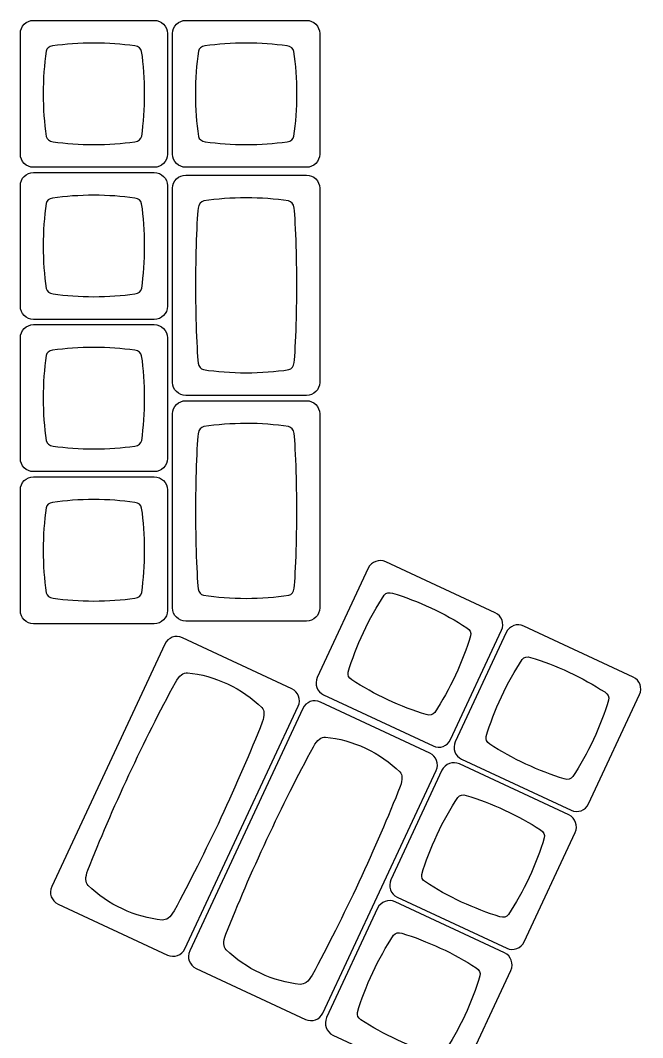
# Model space of a CAD drawing. Header units: millimetres. Extents: x -493 to 473, y -489 to 489.
# Drawn here: x -381.3 to -303.4, y 123.8 to 251.2 of the extents above; entities that cross this region are included whole.
import ezdxf

# ---------------------------------------------------------------- set-up
doc = ezdxf.new("R2010")
doc.units = ezdxf.units.MM
doc.header["$MEASUREMENT"] = 0
doc.layers.add('Layer 1', color=7, linetype='Continuous')

msp = doc.modelspace()

# ---------------------------------------------------------------- linework, layer by layer
at = {"layer": 'Layer 1', "color": 169}
for points in [[(-379.6275, 232.7654), (-379.6275, 232.7654), (-364.5201, 232.7654), (-364.5201, 232.7654), (-364.5201, 232.7654), (-363.6146, 232.7654), (-362.8738, 233.5062), (-362.8738, 234.4117), (-362.8738, 234.4117), (-362.8738, 234.4117), (-362.8738, 249.5191), (-362.8738, 249.5191), (-362.8738, 249.5191), (-362.8738, 250.4246), (-363.6146, 251.1654), (-364.5201, 251.1654), (-364.5201, 251.1654), (-364.5201, 251.1654), (-379.6275, 251.1654), (-379.6275, 251.1654), (-379.6275, 251.1654), (-380.533, 251.1654), (-381.2738, 250.4246), (-381.2738, 249.5191), (-381.2738, 249.5191), (-381.2738, 249.5191), (-381.2738, 234.4117), (-381.2738, 234.4117), (-381.2738, 234.4117), (-381.2738, 233.5062), (-380.533, 232.7654), (-379.6275, 232.7654)], [(-360.5775, 232.7654), (-360.5775, 232.7654), (-345.4701, 232.7654), (-345.4701, 232.7654), (-345.4701, 232.7654), (-344.5646, 232.7654), (-343.8238, 233.5062), (-343.8238, 234.4117), (-343.8238, 234.4117), (-343.8238, 234.4117), (-343.8238, 249.5191), (-343.8238, 249.5191), (-343.8238, 249.5191), (-343.8238, 250.4246), (-344.5646, 251.1654), (-345.4701, 251.1654), (-345.4701, 251.1654), (-345.4701, 251.1654), (-360.5775, 251.1654), (-360.5775, 251.1654), (-360.5775, 251.1654), (-361.483, 251.1654), (-362.2238, 250.4246), (-362.2238, 249.5191), (-362.2238, 249.5191), (-362.2238, 249.5191), (-362.2238, 234.4117), (-362.2238, 234.4117), (-362.2238, 234.4117), (-362.2238, 233.5062), (-361.483, 232.7654), (-360.5775, 232.7654)], [(-379.6275, 213.7154), (-379.6275, 213.7154), (-364.5201, 213.7154), (-364.5201, 213.7154), (-364.5201, 213.7154), (-363.6146, 213.7154), (-362.8738, 214.4562), (-362.8738, 215.3617), (-362.8738, 215.3617), (-362.8738, 215.3617), (-362.8738, 230.4691), (-362.8738, 230.4691), (-362.8738, 230.4691), (-362.8738, 231.3746), (-363.6146, 232.1154), (-364.5201, 232.1154), (-364.5201, 232.1154), (-364.5201, 232.1154), (-379.6275, 232.1154), (-379.6275, 232.1154), (-379.6275, 232.1154), (-380.533, 232.1154), (-381.2738, 231.3746), (-381.2738, 230.4691), (-381.2738, 230.4691), (-381.2738, 230.4691), (-381.2738, 215.3617), (-381.2738, 215.3617), (-381.2738, 215.3617), (-381.2738, 214.4562), (-380.533, 213.7154), (-379.6275, 213.7154)], [(-379.6275, 194.6654), (-379.6275, 194.6654), (-364.5201, 194.6654), (-364.5201, 194.6654), (-364.5201, 194.6654), (-363.6146, 194.6654), (-362.8738, 195.4062), (-362.8738, 196.3117), (-362.8738, 196.3117), (-362.8738, 196.3117), (-362.8738, 211.4191), (-362.8738, 211.4191), (-362.8738, 211.4191), (-362.8738, 212.3246), (-363.6146, 213.0654), (-364.5201, 213.0654), (-364.5201, 213.0654), (-364.5201, 213.0654), (-379.6275, 213.0654), (-379.6275, 213.0654), (-379.6275, 213.0654), (-380.533, 213.0654), (-381.2738, 212.3246), (-381.2738, 211.4191), (-381.2738, 211.4191), (-381.2738, 211.4191), (-381.2738, 196.3117), (-381.2738, 196.3117), (-381.2738, 196.3117), (-381.2738, 195.4062), (-380.533, 194.6654), (-379.6275, 194.6654)], [(-379.6275, 175.6154), (-379.6275, 175.6154), (-364.5201, 175.6154), (-364.5201, 175.6154), (-364.5201, 175.6154), (-363.6146, 175.6154), (-362.8738, 176.3562), (-362.8738, 177.2617), (-362.8738, 177.2617), (-362.8738, 177.2617), (-362.8738, 192.3691), (-362.8738, 192.3691), (-362.8738, 192.3691), (-362.8738, 193.2746), (-363.6146, 194.0154), (-364.5201, 194.0154), (-364.5201, 194.0154), (-364.5201, 194.0154), (-379.6275, 194.0154), (-379.6275, 194.0154), (-379.6275, 194.0154), (-380.533, 194.0154), (-381.2738, 193.2746), (-381.2738, 192.3691), (-381.2738, 192.3691), (-381.2738, 192.3691), (-381.2738, 177.2617), (-381.2738, 177.2617), (-381.2738, 177.2617), (-381.2738, 176.3562), (-380.533, 175.6154), (-379.6275, 175.6154)], [(-335.555, 183.3772), (-335.555, 183.3772), (-321.863, 176.9925), (-321.863, 176.9925), (-321.863, 176.9925), (-321.0423, 176.6098), (-320.684, 175.6254), (-321.0667, 174.8047), (-321.0667, 174.8047), (-321.0667, 174.8047), (-327.4513, 161.1128), (-327.4513, 161.1128), (-327.4513, 161.1128), (-327.834, 160.2921), (-328.8185, 159.9338), (-329.6391, 160.3164), (-329.6391, 160.3164), (-329.6391, 160.3164), (-343.3311, 166.7011), (-343.3311, 166.7011), (-343.3311, 166.7011), (-344.1518, 167.0838), (-344.5101, 168.0682), (-344.1274, 168.8889), (-344.1274, 168.8889), (-344.1274, 168.8889), (-337.7428, 182.5809), (-337.7428, 182.5809), (-337.7428, 182.5809), (-337.3601, 183.4016), (-336.3756, 183.7599), (-335.555, 183.3772)], [(-377.3545, 142.7051), (-377.3545, 142.7051), (-363.1937, 173.0732), (-363.1937, 173.0732), (-363.1937, 173.0732), (-362.811, 173.8939), (-361.8266, 174.2522), (-361.0059, 173.8695), (-361.0059, 173.8695), (-361.0059, 173.8695), (-347.3139, 167.4848), (-347.3139, 167.4848), (-347.3139, 167.4848), (-346.4932, 167.1021), (-346.1349, 166.1177), (-346.5176, 165.297), (-346.5176, 165.297), (-346.5176, 165.297), (-360.6785, 134.929), (-360.6785, 134.929), (-360.6785, 134.929), (-361.0612, 134.1083), (-362.0456, 133.75), (-362.8663, 134.1327), (-362.8663, 134.1327), (-362.8663, 134.1327), (-376.5582, 140.5173), (-376.5582, 140.5173), (-376.5582, 140.5173), (-377.3789, 140.9), (-377.7372, 141.8845), (-377.3545, 142.7051)], [(-360.0903, 134.6524), (-360.0903, 134.6524), (-345.9295, 165.0205), (-345.9295, 165.0205), (-345.9295, 165.0205), (-345.5468, 165.8412), (-344.5624, 166.1995), (-343.7417, 165.8168), (-343.7417, 165.8168), (-343.7417, 165.8168), (-330.0497, 159.4321), (-330.0497, 159.4321), (-330.0497, 159.4321), (-329.229, 159.0494), (-328.8707, 158.065), (-329.2534, 157.2443), (-329.2534, 157.2443), (-329.2534, 157.2443), (-343.4143, 126.8763), (-343.4143, 126.8763), (-343.4143, 126.8763), (-343.797, 126.0556), (-344.7814, 125.6973), (-345.6021, 126.08), (-345.6021, 126.08), (-345.6021, 126.08), (-359.294, 132.4646), (-359.294, 132.4646), (-359.294, 132.4646), (-360.1147, 132.8473), (-360.473, 133.8318), (-360.0903, 134.6524)]]:
    msp.add_open_spline(points, degree=3, knots=[0, 0, 0, 0, 0.11111111, 0.11111111, 0.11111111, 0.11111111, 0.22222222, 0.22222222, 0.22222222, 0.22222222, 0.33333333, 0.33333333, 0.33333333, 0.33333333, 0.44444444, 0.44444444, 0.44444444, 0.44444444, 0.55555556, 0.55555556, 0.55555556, 0.55555556, 0.66666667, 0.66666667, 0.66666667, 0.66666667, 0.77777778, 0.77777778, 0.77777778, 0.77777778, 1, 1, 1, 1], dxfattribs=at)
at = {"layer": 'Layer 1', "color": 159}
for points in [[(-372.0736, 248.3149), (-370.283, 248.3144), (-368.5631, 248.1915), (-366.9609, 247.966), (-366.9609, 247.966), (-366.9609, 247.966), (-366.9609, 247.9659), (-366.9609, 247.9659), (-366.9609, 247.9659), (-366.4741, 247.893), (-366.1842, 247.6604), (-366.097, 247.2557), (-366.097, 247.2557), (-365.855, 245.6028), (-365.7227, 243.8212), (-365.7223, 241.9634), (-365.7223, 241.9634), (-365.7218, 240.1057), (-365.8533, 238.3241), (-366.0945, 236.6712), (-366.0945, 236.6712), (-366.1815, 236.267), (-366.4708, 236.0346), (-366.9565, 235.9617), (-366.9565, 235.9617), (-368.559, 235.7368), (-370.2794, 235.6146), (-372.0707, 235.615), (-372.0707, 235.615), (-373.8625, 235.6154), (-375.5835, 235.7386), (-377.1865, 235.9644), (-377.1865, 235.9644), (-377.1865, 235.9644), (-377.1864, 235.9648), (-377.1864, 235.9648), (-377.1864, 235.9648), (-377.6594, 236.0356), (-377.9466, 236.2573), (-378.0425, 236.6413), (-378.0425, 236.6413), (-378.2875, 238.3034), (-378.4216, 240.0963), (-378.422, 241.9664), (-378.422, 241.9664), (-378.4225, 243.8382), (-378.289, 245.6326), (-378.0444, 247.2959), (-378.0444, 247.2959), (-377.9518, 247.6628), (-377.6838, 247.8808), (-377.245, 247.96), (-377.245, 247.96), (-375.6263, 248.1901), (-373.8862, 248.3153), (-372.0736, 248.3149)], [(-353.0236, 248.3149), (-351.233, 248.3144), (-349.5131, 248.1915), (-347.9109, 247.966), (-347.9109, 247.966), (-347.9109, 247.966), (-347.9109, 247.9659), (-347.9109, 247.9659), (-347.9109, 247.9659), (-347.4241, 247.893), (-347.1342, 247.6604), (-347.047, 247.2557), (-347.047, 247.2557), (-346.805, 245.6028), (-346.6727, 243.8212), (-346.6723, 241.9634), (-346.6723, 241.9634), (-346.6718, 240.1057), (-346.8033, 238.3241), (-347.0445, 236.6712), (-347.0445, 236.6712), (-347.1315, 236.267), (-347.4208, 236.0346), (-347.9065, 235.9617), (-347.9065, 235.9617), (-349.509, 235.7368), (-351.2294, 235.6146), (-353.0207, 235.615), (-353.0207, 235.615), (-354.8125, 235.6154), (-356.5335, 235.7386), (-358.1365, 235.9644), (-358.1365, 235.9644), (-358.1365, 235.9644), (-358.1364, 235.9648), (-358.1364, 235.9648), (-358.1364, 235.9648), (-358.6094, 236.0356), (-358.8966, 236.2573), (-358.9925, 236.6413), (-358.9925, 236.6413), (-359.2375, 238.3034), (-359.3716, 240.0963), (-359.372, 241.9664), (-359.372, 241.9664), (-359.3725, 243.8382), (-359.239, 245.6326), (-358.9944, 247.2959), (-358.9944, 247.2959), (-358.9018, 247.6628), (-358.6338, 247.8808), (-358.195, 247.96), (-358.195, 247.96), (-356.5763, 248.1901), (-354.8362, 248.3153), (-353.0236, 248.3149)], [(-372.0736, 229.2649), (-370.283, 229.2644), (-368.5631, 229.1415), (-366.9609, 228.916), (-366.9609, 228.916), (-366.9609, 228.916), (-366.9609, 228.9159), (-366.9609, 228.9159), (-366.9609, 228.9159), (-366.4741, 228.843), (-366.1842, 228.6104), (-366.097, 228.2057), (-366.097, 228.2057), (-365.855, 226.5528), (-365.7227, 224.7712), (-365.7223, 222.9134), (-365.7223, 222.9134), (-365.7218, 221.0557), (-365.8533, 219.2741), (-366.0945, 217.6212), (-366.0945, 217.6212), (-366.1815, 217.217), (-366.4708, 216.9846), (-366.9565, 216.9117), (-366.9565, 216.9117), (-368.559, 216.6868), (-370.2794, 216.5646), (-372.0707, 216.565), (-372.0707, 216.565), (-373.8625, 216.5654), (-375.5835, 216.6886), (-377.1865, 216.9144), (-377.1865, 216.9144), (-377.1865, 216.9144), (-377.1864, 216.9148), (-377.1864, 216.9148), (-377.1864, 216.9148), (-377.6594, 216.9856), (-377.9466, 217.2073), (-378.0425, 217.5913), (-378.0425, 217.5913), (-378.2875, 219.2534), (-378.4216, 221.0463), (-378.422, 222.9164), (-378.422, 222.9164), (-378.4225, 224.7882), (-378.289, 226.5826), (-378.0444, 228.2459), (-378.0444, 228.2459), (-377.9518, 228.6128), (-377.6838, 228.8308), (-377.245, 228.91), (-377.245, 228.91), (-375.6263, 229.1401), (-373.8862, 229.2653), (-372.0736, 229.2649)], [(-372.0736, 210.2149), (-370.283, 210.2144), (-368.5631, 210.0915), (-366.9609, 209.866), (-366.9609, 209.866), (-366.9609, 209.866), (-366.9609, 209.8659), (-366.9609, 209.8659), (-366.9609, 209.8659), (-366.4741, 209.793), (-366.1842, 209.5604), (-366.097, 209.1557), (-366.097, 209.1557), (-365.855, 207.5028), (-365.7227, 205.7212), (-365.7223, 203.8634), (-365.7223, 203.8634), (-365.7218, 202.0057), (-365.8533, 200.2241), (-366.0945, 198.5712), (-366.0945, 198.5712), (-366.1815, 198.167), (-366.4708, 197.9346), (-366.9565, 197.8617), (-366.9565, 197.8617), (-368.559, 197.6368), (-370.2794, 197.5146), (-372.0707, 197.515), (-372.0707, 197.515), (-373.8625, 197.5154), (-375.5835, 197.6386), (-377.1865, 197.8644), (-377.1865, 197.8644), (-377.1865, 197.8644), (-377.1864, 197.8648), (-377.1864, 197.8648), (-377.1864, 197.8648), (-377.6594, 197.9356), (-377.9466, 198.1573), (-378.0425, 198.5413), (-378.0425, 198.5413), (-378.2875, 200.2034), (-378.4216, 201.9963), (-378.422, 203.8664), (-378.422, 203.8664), (-378.4225, 205.7382), (-378.289, 207.5326), (-378.0444, 209.1959), (-378.0444, 209.1959), (-377.9518, 209.5628), (-377.6838, 209.7808), (-377.245, 209.86), (-377.245, 209.86), (-375.6263, 210.0901), (-373.8862, 210.2153), (-372.0736, 210.2149)], [(-372.0736, 191.1649), (-370.283, 191.1644), (-368.5631, 191.0415), (-366.9609, 190.816), (-366.9609, 190.816), (-366.9609, 190.816), (-366.9609, 190.8159), (-366.9609, 190.8159), (-366.9609, 190.8159), (-366.4741, 190.743), (-366.1842, 190.5104), (-366.097, 190.1057), (-366.097, 190.1057), (-365.855, 188.4528), (-365.7227, 186.6712), (-365.7223, 184.8134), (-365.7223, 184.8134), (-365.7218, 182.9557), (-365.8533, 181.1741), (-366.0945, 179.5212), (-366.0945, 179.5212), (-366.1815, 179.117), (-366.4708, 178.8846), (-366.9565, 178.8117), (-366.9565, 178.8117), (-368.559, 178.5868), (-370.2794, 178.4646), (-372.0707, 178.465), (-372.0707, 178.465), (-373.8625, 178.4654), (-375.5835, 178.5886), (-377.1865, 178.8144), (-377.1865, 178.8144), (-377.1865, 178.8144), (-377.1864, 178.8148), (-377.1864, 178.8148), (-377.1864, 178.8148), (-377.6594, 178.8856), (-377.9466, 179.1073), (-378.0425, 179.4913), (-378.0425, 179.4913), (-378.2875, 181.1534), (-378.4216, 182.9463), (-378.422, 184.8164), (-378.422, 184.8164), (-378.4225, 186.6882), (-378.289, 188.4826), (-378.0444, 190.1459), (-378.0444, 190.1459), (-377.9518, 190.5128), (-377.6838, 190.7308), (-377.245, 190.81), (-377.245, 190.81), (-375.6263, 191.0401), (-373.8862, 191.1653), (-372.0736, 191.1649)], [(-335.2834, 166.0935), (-333.6606, 165.3367), (-332.0501, 164.721), (-330.503, 164.248), (-330.503, 164.248), (-330.503, 164.248), (-330.5029, 164.248), (-330.5029, 164.248), (-330.5029, 164.248), (-330.0311, 164.1083), (-329.67, 164.1965), (-329.4198, 164.5264), (-329.4198, 164.5264), (-328.5017, 165.922), (-327.6285, 167.4805), (-326.8426, 169.1639), (-326.8426, 169.1639), (-326.0566, 170.8472), (-325.4225, 172.5173), (-324.9421, 174.1171), (-324.9421, 174.1171), (-324.85, 174.5202), (-325.0139, 174.8531), (-325.4232, 175.1245), (-325.4232, 175.1245), (-326.7802, 176.0059), (-328.2875, 176.8441), (-329.9108, 177.601), (-329.9108, 177.601), (-331.5347, 178.3583), (-333.1462, 178.9743), (-334.6943, 179.4474), (-334.6943, 179.4474), (-334.6943, 179.4474), (-334.6944, 179.447), (-334.6944, 179.447), (-334.6944, 179.447), (-335.1529, 179.5828), (-335.5069, 179.5033), (-335.7561, 179.1959), (-335.7561, 179.1959), (-336.6809, 177.7932), (-337.5605, 176.2252), (-338.3517, 174.5307), (-338.3517, 174.5307), (-339.1435, 172.8346), (-339.7813, 171.1521), (-340.2629, 169.5413), (-340.2629, 169.5413), (-340.3342, 169.1697), (-340.1835, 168.8588), (-339.8194, 168.6015), (-339.8194, 168.6015), (-338.4499, 167.7086), (-336.9261, 166.8595), (-335.2834, 166.0935)], [(-355.3621, 168.0949), (-356.9851, 168.8517), (-358.6707, 169.3065), (-360.3558, 169.484), (-360.3558, 169.484), (-360.3558, 169.484), (-360.3559, 169.4839), (-360.3559, 169.4839), (-360.3559, 169.4839), (-360.8723, 169.5281), (-361.3758, 169.1346), (-361.8738, 168.2732), (-361.8738, 168.2732), (-363.804, 164.7073), (-365.7681, 160.8093), (-367.6915, 156.6867), (-367.6915, 156.6867), (-369.615, 152.5639), (-371.34, 148.5543), (-372.8325, 144.7841), (-372.8325, 144.7841), (-373.1721, 143.8502), (-373.1505, 143.212), (-372.7858, 142.8447), (-372.7858, 142.8447), (-371.5667, 141.6675), (-370.1344, 140.6682), (-368.511, 139.9112), (-368.511, 139.9112), (-366.887, 139.1539), (-365.2002, 138.6991), (-363.514, 138.5219), (-363.514, 138.5219), (-363.514, 138.5219), (-363.5136, 138.5229), (-363.5136, 138.5229), (-363.5136, 138.5229), (-363.0117, 138.4799), (-362.5221, 138.8504), (-362.0378, 139.6619), (-362.0378, 139.6619), (-360.0952, 143.2471), (-358.1178, 147.1693), (-356.1816, 151.3195), (-356.1816, 151.3195), (-354.2436, 155.4733), (-352.5071, 159.5121), (-351.007, 163.3071), (-351.007, 163.3071), (-350.711, 164.1606), (-350.7283, 164.7577), (-351.0439, 165.1192), (-351.0439, 165.1192), (-352.2724, 166.3147), (-353.7194, 167.3289), (-355.3621, 168.0949)], [(-338.0979, 160.0422), (-339.7209, 160.799), (-341.4065, 161.2538), (-343.0916, 161.4313), (-343.0916, 161.4313), (-343.0916, 161.4313), (-343.0917, 161.4312), (-343.0917, 161.4312), (-343.0917, 161.4312), (-343.6081, 161.4754), (-344.1116, 161.0819), (-344.6096, 160.2205), (-344.6096, 160.2205), (-346.5398, 156.6546), (-348.5039, 152.7566), (-350.4273, 148.634), (-350.4273, 148.634), (-352.3508, 144.5112), (-354.0758, 140.5016), (-355.5683, 136.7314), (-355.5683, 136.7314), (-355.9079, 135.7975), (-355.8863, 135.1593), (-355.5216, 134.792), (-355.5216, 134.792), (-354.3025, 133.6148), (-352.8702, 132.6155), (-351.2468, 131.8585), (-351.2468, 131.8585), (-349.6228, 131.1012), (-347.936, 130.6464), (-346.2498, 130.4692), (-346.2498, 130.4692), (-346.2498, 130.4692), (-346.2494, 130.4702), (-346.2494, 130.4702), (-346.2494, 130.4702), (-345.7475, 130.4272), (-345.2579, 130.7977), (-344.7736, 131.6092), (-344.7736, 131.6092), (-342.831, 135.1944), (-340.8536, 139.1166), (-338.9174, 143.2668), (-338.9174, 143.2668), (-336.9794, 147.4206), (-335.2429, 151.4594), (-333.7428, 155.2544), (-333.7428, 155.2544), (-333.4468, 156.1079), (-333.4641, 156.705), (-333.7797, 157.0665), (-333.7797, 157.0665), (-335.0082, 158.262), (-336.4552, 159.2762), (-338.0979, 160.0422)]]:
    msp.add_open_spline(points, degree=3, knots=[0, 0, 0, 0, 0.06666667, 0.06666667, 0.06666667, 0.06666667, 0.13333333, 0.13333333, 0.13333333, 0.13333333, 0.2, 0.2, 0.2, 0.2, 0.26666667, 0.26666667, 0.26666667, 0.26666667, 0.33333333, 0.33333333, 0.33333333, 0.33333333, 0.4, 0.4, 0.4, 0.4, 0.46666667, 0.46666667, 0.46666667, 0.46666667, 0.53333333, 0.53333333, 0.53333333, 0.53333333, 0.6, 0.6, 0.6, 0.6, 0.66666667, 0.66666667, 0.66666667, 0.66666667, 0.73333333, 0.73333333, 0.73333333, 0.73333333, 0.8, 0.8, 0.8, 0.8, 0.86666667, 0.86666667, 0.86666667, 0.86666667, 1, 1, 1, 1], dxfattribs=at)
at = {"layer": 'Layer 1', "color": 251}
for points, knots in [([(-343.8238, 205.8397), (-343.8238, 205.8397), (-343.8238, 230.1471), (-343.8238, 230.1471), (-343.8238, 230.1471), (-343.8238, 231.0525), (-344.5646, 231.7934), (-345.4701, 231.7934), (-345.4701, 231.7934), (-345.4701, 231.7934), (-360.5775, 231.7934), (-360.5775, 231.7934), (-360.5775, 231.7934), (-361.483, 231.7934), (-362.2238, 231.0525), (-362.2238, 230.1471), (-362.2238, 230.1471), (-362.2238, 230.1471), (-362.2238, 205.8397), (-362.2238, 205.8397), (-362.2238, 205.8397), (-362.2238, 204.9343), (-361.483, 204.1934), (-360.5775, 204.1934), (-360.5775, 204.1934), (-360.5775, 204.1934), (-345.4701, 204.1934), (-345.4701, 204.1934), (-345.4701, 204.1934), (-344.5646, 204.1934), (-343.8238, 204.9343), (-343.8238, 205.8397)], [0, 0, 0, 0, 0.11111111, 0.11111111, 0.11111111, 0.11111111, 0.22222222, 0.22222222, 0.22222222, 0.22222222, 0.33333333, 0.33333333, 0.33333333, 0.33333333, 0.44444444, 0.44444444, 0.44444444, 0.44444444, 0.55555556, 0.55555556, 0.55555556, 0.55555556, 0.66666667, 0.66666667, 0.66666667, 0.66666667, 0.77777778, 0.77777778, 0.77777778, 0.77777778, 1, 1, 1, 1]), ([(-359.3732, 217.9934), (-359.3728, 219.8517), (-359.2507, 226.0132), (-359.0251, 227.6657), (-359.0251, 227.6657), (-359.0251, 227.6657), (-359.0251, 227.6657), (-359.0251, 227.6657), (-359.0251, 227.6657), (-358.9522, 228.1678), (-358.7196, 228.4669), (-358.3149, 228.557), (-358.3149, 228.557), (-356.662, 228.8064), (-354.8804, 228.943), (-353.0227, 228.9433), (-353.0227, 228.9433), (-351.165, 228.9437), (-349.3833, 228.8081), (-347.7304, 228.5595), (-347.7304, 228.5595), (-347.3262, 228.4697), (-347.0938, 228.1712), (-347.0209, 227.6703), (-347.0209, 227.6703), (-346.796, 226.0173), (-346.673, 219.8444), (-346.6734, 217.9964), (-346.6734, 217.9964), (-346.6737, 216.1485), (-346.797, 209.9714), (-347.0227, 208.3179), (-347.0227, 208.3179), (-347.0227, 208.3179), (-347.0232, 208.318), (-347.0232, 208.318), (-347.0232, 208.318), (-347.094, 207.8301), (-347.3157, 207.5338), (-347.6996, 207.435), (-347.6996, 207.435), (-349.3618, 207.1823), (-351.1539, 207.0438), (-353.0248, 207.0434), (-353.0248, 207.0434), (-354.8957, 207.0431), (-356.691, 207.1807), (-358.3543, 207.433), (-358.3543, 207.433), (-358.7212, 207.5285), (-358.9391, 207.805), (-359.0184, 208.2576), (-359.0184, 208.2576), (-359.2485, 209.9273), (-359.3736, 216.1351), (-359.3732, 217.9934)], [0, 0, 0, 0, 0.06666667, 0.06666667, 0.06666667, 0.06666667, 0.13333333, 0.13333333, 0.13333333, 0.13333333, 0.2, 0.2, 0.2, 0.2, 0.26666667, 0.26666667, 0.26666667, 0.26666667, 0.33333333, 0.33333333, 0.33333333, 0.33333333, 0.4, 0.4, 0.4, 0.4, 0.46666667, 0.46666667, 0.46666667, 0.46666667, 0.53333333, 0.53333333, 0.53333333, 0.53333333, 0.6, 0.6, 0.6, 0.6, 0.66666667, 0.66666667, 0.66666667, 0.66666667, 0.73333333, 0.73333333, 0.73333333, 0.73333333, 0.8, 0.8, 0.8, 0.8, 0.86666667, 0.86666667, 0.86666667, 0.86666667, 1, 1, 1, 1]), ([(-343.8238, 177.5897), (-343.8238, 177.5897), (-343.8238, 201.8971), (-343.8238, 201.8971), (-343.8238, 201.8971), (-343.8238, 202.8025), (-344.5646, 203.5434), (-345.4701, 203.5434), (-345.4701, 203.5434), (-345.4701, 203.5434), (-360.5775, 203.5434), (-360.5775, 203.5434), (-360.5775, 203.5434), (-361.483, 203.5434), (-362.2238, 202.8025), (-362.2238, 201.8971), (-362.2238, 201.8971), (-362.2238, 201.8971), (-362.2238, 177.5897), (-362.2238, 177.5897), (-362.2238, 177.5897), (-362.2238, 176.6843), (-361.483, 175.9434), (-360.5775, 175.9434), (-360.5775, 175.9434), (-360.5775, 175.9434), (-345.4701, 175.9434), (-345.4701, 175.9434), (-345.4701, 175.9434), (-344.5646, 175.9434), (-343.8238, 176.6843), (-343.8238, 177.5897)], [0, 0, 0, 0, 0.11111111, 0.11111111, 0.11111111, 0.11111111, 0.22222222, 0.22222222, 0.22222222, 0.22222222, 0.33333333, 0.33333333, 0.33333333, 0.33333333, 0.44444444, 0.44444444, 0.44444444, 0.44444444, 0.55555556, 0.55555556, 0.55555556, 0.55555556, 0.66666667, 0.66666667, 0.66666667, 0.66666667, 0.77777778, 0.77777778, 0.77777778, 0.77777778, 1, 1, 1, 1]), ([(-359.3732, 189.7434), (-359.3728, 191.6017), (-359.2507, 197.7632), (-359.0251, 199.4157), (-359.0251, 199.4157), (-359.0251, 199.4157), (-359.0251, 199.4157), (-359.0251, 199.4157), (-359.0251, 199.4157), (-358.9522, 199.9178), (-358.7196, 200.2169), (-358.3149, 200.307), (-358.3149, 200.307), (-356.662, 200.5564), (-354.8804, 200.693), (-353.0227, 200.6933), (-353.0227, 200.6933), (-351.165, 200.6937), (-349.3833, 200.5581), (-347.7304, 200.3095), (-347.7304, 200.3095), (-347.3262, 200.2197), (-347.0938, 199.9212), (-347.0209, 199.4203), (-347.0209, 199.4203), (-346.796, 197.7673), (-346.673, 191.5944), (-346.6734, 189.7464), (-346.6734, 189.7464), (-346.6737, 187.8985), (-346.797, 181.7214), (-347.0227, 180.0679), (-347.0227, 180.0679), (-347.0227, 180.0679), (-347.0232, 180.068), (-347.0232, 180.068), (-347.0232, 180.068), (-347.094, 179.5801), (-347.3157, 179.2838), (-347.6996, 179.185), (-347.6996, 179.185), (-349.3618, 178.9323), (-351.1539, 178.7938), (-353.0248, 178.7934), (-353.0248, 178.7934), (-354.8957, 178.7931), (-356.691, 178.9307), (-358.3543, 179.183), (-358.3543, 179.183), (-358.7212, 179.2785), (-358.9391, 179.555), (-359.0184, 180.0076), (-359.0184, 180.0076), (-359.2485, 181.6773), (-359.3736, 187.8851), (-359.3732, 189.7434)], [0, 0, 0, 0, 0.06666667, 0.06666667, 0.06666667, 0.06666667, 0.13333333, 0.13333333, 0.13333333, 0.13333333, 0.2, 0.2, 0.2, 0.2, 0.26666667, 0.26666667, 0.26666667, 0.26666667, 0.33333333, 0.33333333, 0.33333333, 0.33333333, 0.4, 0.4, 0.4, 0.4, 0.46666667, 0.46666667, 0.46666667, 0.46666667, 0.53333333, 0.53333333, 0.53333333, 0.53333333, 0.6, 0.6, 0.6, 0.6, 0.66666667, 0.66666667, 0.66666667, 0.66666667, 0.73333333, 0.73333333, 0.73333333, 0.73333333, 0.8, 0.8, 0.8, 0.8, 0.86666667, 0.86666667, 0.86666667, 0.86666667, 1, 1, 1, 1]), ([(-318.29, 175.3283), (-318.29, 175.3283), (-304.5979, 168.9436), (-304.5979, 168.9436), (-304.5979, 168.9436), (-303.7773, 168.5609), (-303.4189, 167.5764), (-303.8016, 166.7557), (-303.8016, 166.7557), (-303.8016, 166.7557), (-310.1863, 153.0636), (-310.1863, 153.0636), (-310.1863, 153.0636), (-310.569, 152.2429), (-311.5535, 151.8847), (-312.3741, 152.2673), (-312.3741, 152.2673), (-312.3741, 152.2673), (-326.0663, 158.6521), (-326.0663, 158.6521), (-326.0663, 158.6521), (-326.887, 159.0348), (-327.2453, 160.0192), (-326.8626, 160.8399), (-326.8626, 160.8399), (-326.8626, 160.8399), (-320.4779, 174.532), (-320.4779, 174.532), (-320.4779, 174.532), (-320.0952, 175.3527), (-319.1107, 175.711), (-318.29, 175.3283)], [0, 0, 0, 0, 0.11111111, 0.11111111, 0.11111111, 0.11111111, 0.22222222, 0.22222222, 0.22222222, 0.22222222, 0.33333333, 0.33333333, 0.33333333, 0.33333333, 0.44444444, 0.44444444, 0.44444444, 0.44444444, 0.55555556, 0.55555556, 0.55555556, 0.55555556, 0.66666667, 0.66666667, 0.66666667, 0.66666667, 0.77777778, 0.77777778, 0.77777778, 0.77777778, 1, 1, 1, 1]), ([(-318.0186, 158.0439), (-316.3957, 157.2872), (-314.7852, 156.6714), (-313.238, 156.1983), (-313.238, 156.1983), (-313.238, 156.1983), (-313.238, 156.1984), (-313.238, 156.1984), (-313.238, 156.1984), (-312.7661, 156.0587), (-312.405, 156.1469), (-312.1548, 156.4768), (-312.1548, 156.4768), (-311.2367, 157.8724), (-310.3634, 159.431), (-309.5775, 161.1143), (-309.5775, 161.1143), (-308.7916, 162.7977), (-308.1574, 164.4678), (-307.677, 166.0677), (-307.677, 166.0677), (-307.5849, 166.4708), (-307.7488, 166.8037), (-308.1582, 167.0751), (-308.1582, 167.0751), (-309.5152, 167.9565), (-311.0225, 168.7947), (-312.6458, 169.5517), (-312.6458, 169.5517), (-314.2697, 170.3089), (-315.8813, 170.9249), (-317.4294, 171.3981), (-317.4294, 171.3981), (-317.4294, 171.3981), (-317.4295, 171.3976), (-317.4295, 171.3976), (-317.4295, 171.3976), (-317.888, 171.5334), (-318.242, 171.454), (-318.4912, 171.1466), (-318.4912, 171.1466), (-319.4161, 169.7438), (-320.2957, 168.1758), (-321.0869, 166.4812), (-321.0869, 166.4812), (-321.8787, 164.7851), (-322.5165, 163.1026), (-322.9982, 161.4918), (-322.9982, 161.4918), (-323.0695, 161.1201), (-322.9187, 160.8093), (-322.5546, 160.552), (-322.5546, 160.552), (-321.1851, 159.6591), (-319.6612, 158.8099), (-318.0186, 158.0439)], [0, 0, 0, 0, 0.06666667, 0.06666667, 0.06666667, 0.06666667, 0.13333333, 0.13333333, 0.13333333, 0.13333333, 0.2, 0.2, 0.2, 0.2, 0.26666667, 0.26666667, 0.26666667, 0.26666667, 0.33333333, 0.33333333, 0.33333333, 0.33333333, 0.4, 0.4, 0.4, 0.4, 0.46666667, 0.46666667, 0.46666667, 0.46666667, 0.53333333, 0.53333333, 0.53333333, 0.53333333, 0.6, 0.6, 0.6, 0.6, 0.66666667, 0.66666667, 0.66666667, 0.66666667, 0.73333333, 0.73333333, 0.73333333, 0.73333333, 0.8, 0.8, 0.8, 0.8, 0.86666667, 0.86666667, 0.86666667, 0.86666667, 1, 1, 1, 1]), ([(-326.34, 158.0633), (-326.34, 158.0633), (-312.6479, 151.6786), (-312.6479, 151.6786), (-312.6479, 151.6786), (-311.8273, 151.2959), (-311.4689, 150.3114), (-311.8516, 149.4907), (-311.8516, 149.4907), (-311.8516, 149.4907), (-318.2363, 135.7986), (-318.2363, 135.7986), (-318.2363, 135.7986), (-318.619, 134.9779), (-319.6035, 134.6197), (-320.4241, 135.0023), (-320.4241, 135.0023), (-320.4241, 135.0023), (-334.1163, 141.3871), (-334.1163, 141.3871), (-334.1163, 141.3871), (-334.937, 141.7698), (-335.2953, 142.7542), (-334.9126, 143.5749), (-334.9126, 143.5749), (-334.9126, 143.5749), (-328.5279, 157.267), (-328.5279, 157.267), (-328.5279, 157.267), (-328.1452, 158.0877), (-327.1607, 158.446), (-326.34, 158.0633)], [0, 0, 0, 0, 0.11111111, 0.11111111, 0.11111111, 0.11111111, 0.22222222, 0.22222222, 0.22222222, 0.22222222, 0.33333333, 0.33333333, 0.33333333, 0.33333333, 0.44444444, 0.44444444, 0.44444444, 0.44444444, 0.55555556, 0.55555556, 0.55555556, 0.55555556, 0.66666667, 0.66666667, 0.66666667, 0.66666667, 0.77777778, 0.77777778, 0.77777778, 0.77777778, 1, 1, 1, 1]), ([(-326.0686, 140.7789), (-324.4457, 140.0222), (-322.8352, 139.4064), (-321.288, 138.9333), (-321.288, 138.9333), (-321.288, 138.9333), (-321.288, 138.9334), (-321.288, 138.9334), (-321.288, 138.9334), (-320.8161, 138.7937), (-320.455, 138.8819), (-320.2048, 139.2118), (-320.2048, 139.2118), (-319.2867, 140.6074), (-318.4134, 142.166), (-317.6275, 143.8493), (-317.6275, 143.8493), (-316.8416, 145.5327), (-316.2074, 147.2028), (-315.727, 148.8027), (-315.727, 148.8027), (-315.6349, 149.2058), (-315.7988, 149.5387), (-316.2082, 149.8101), (-316.2082, 149.8101), (-317.5652, 150.6915), (-319.0725, 151.5297), (-320.6958, 152.2867), (-320.6958, 152.2867), (-322.3197, 153.0439), (-323.9313, 153.6599), (-325.4794, 154.1331), (-325.4794, 154.1331), (-325.4794, 154.1331), (-325.4795, 154.1326), (-325.4795, 154.1326), (-325.4795, 154.1326), (-325.938, 154.2684), (-326.292, 154.189), (-326.5412, 153.8816), (-326.5412, 153.8816), (-327.4661, 152.4788), (-328.3457, 150.9108), (-329.1369, 149.2162), (-329.1369, 149.2162), (-329.9287, 147.5201), (-330.5665, 145.8376), (-331.0482, 144.2268), (-331.0482, 144.2268), (-331.1195, 143.8551), (-330.9687, 143.5443), (-330.6046, 143.287), (-330.6046, 143.287), (-329.2351, 142.3941), (-327.7112, 141.5449), (-326.0686, 140.7789)], [0, 0, 0, 0, 0.06666667, 0.06666667, 0.06666667, 0.06666667, 0.13333333, 0.13333333, 0.13333333, 0.13333333, 0.2, 0.2, 0.2, 0.2, 0.26666667, 0.26666667, 0.26666667, 0.26666667, 0.33333333, 0.33333333, 0.33333333, 0.33333333, 0.4, 0.4, 0.4, 0.4, 0.46666667, 0.46666667, 0.46666667, 0.46666667, 0.53333333, 0.53333333, 0.53333333, 0.53333333, 0.6, 0.6, 0.6, 0.6, 0.66666667, 0.66666667, 0.66666667, 0.66666667, 0.73333333, 0.73333333, 0.73333333, 0.73333333, 0.8, 0.8, 0.8, 0.8, 0.86666667, 0.86666667, 0.86666667, 0.86666667, 1, 1, 1, 1]), ([(-334.3924, 140.7959), (-334.3924, 140.7959), (-320.7003, 134.4112), (-320.7003, 134.4112), (-320.7003, 134.4112), (-319.8797, 134.0285), (-319.5213, 133.044), (-319.904, 132.2233), (-319.904, 132.2233), (-319.904, 132.2233), (-326.2887, 118.5312), (-326.2887, 118.5312), (-326.2887, 118.5312), (-326.6714, 117.7105), (-327.6559, 117.3523), (-328.4765, 117.7349), (-328.4765, 117.7349), (-328.4765, 117.7349), (-342.1687, 124.1197), (-342.1687, 124.1197), (-342.1687, 124.1197), (-342.9894, 124.5024), (-343.3477, 125.4868), (-342.965, 126.3075), (-342.965, 126.3075), (-342.965, 126.3075), (-336.5803, 139.9996), (-336.5803, 139.9996), (-336.5803, 139.9996), (-336.1976, 140.8203), (-335.2131, 141.1786), (-334.3924, 140.7959)], [0, 0, 0, 0, 0.11111111, 0.11111111, 0.11111111, 0.11111111, 0.22222222, 0.22222222, 0.22222222, 0.22222222, 0.33333333, 0.33333333, 0.33333333, 0.33333333, 0.44444444, 0.44444444, 0.44444444, 0.44444444, 0.55555556, 0.55555556, 0.55555556, 0.55555556, 0.66666667, 0.66666667, 0.66666667, 0.66666667, 0.77777778, 0.77777778, 0.77777778, 0.77777778, 1, 1, 1, 1]), ([(-334.1196, 123.5119), (-332.4967, 122.7552), (-330.8862, 122.1394), (-329.339, 121.6663), (-329.339, 121.6663), (-329.339, 121.6663), (-329.339, 121.6664), (-329.339, 121.6664), (-329.339, 121.6664), (-328.8671, 121.5267), (-328.506, 121.6149), (-328.2558, 121.9448), (-328.2558, 121.9448), (-327.3377, 123.3404), (-326.4644, 124.899), (-325.6785, 126.5823), (-325.6785, 126.5823), (-324.8926, 128.2657), (-324.2584, 129.9358), (-323.778, 131.5357), (-323.778, 131.5357), (-323.6859, 131.9388), (-323.8498, 132.2717), (-324.2592, 132.5431), (-324.2592, 132.5431), (-325.6162, 133.4245), (-327.1235, 134.2627), (-328.7468, 135.0197), (-328.7468, 135.0197), (-330.3707, 135.7769), (-331.9823, 136.3929), (-333.5304, 136.8661), (-333.5304, 136.8661), (-333.5304, 136.8661), (-333.5305, 136.8656), (-333.5305, 136.8656), (-333.5305, 136.8656), (-333.989, 137.0014), (-334.343, 136.922), (-334.5922, 136.6146), (-334.5922, 136.6146), (-335.5171, 135.2118), (-336.3967, 133.6438), (-337.1879, 131.9492), (-337.1879, 131.9492), (-337.9797, 130.2531), (-338.6175, 128.5706), (-339.0992, 126.9598), (-339.0992, 126.9598), (-339.1705, 126.5881), (-339.0197, 126.2773), (-338.6556, 126.02), (-338.6556, 126.02), (-337.2861, 125.1271), (-335.7622, 124.2779), (-334.1196, 123.5119)], [0, 0, 0, 0, 0.06666667, 0.06666667, 0.06666667, 0.06666667, 0.13333333, 0.13333333, 0.13333333, 0.13333333, 0.2, 0.2, 0.2, 0.2, 0.26666667, 0.26666667, 0.26666667, 0.26666667, 0.33333333, 0.33333333, 0.33333333, 0.33333333, 0.4, 0.4, 0.4, 0.4, 0.46666667, 0.46666667, 0.46666667, 0.46666667, 0.53333333, 0.53333333, 0.53333333, 0.53333333, 0.6, 0.6, 0.6, 0.6, 0.66666667, 0.66666667, 0.66666667, 0.66666667, 0.73333333, 0.73333333, 0.73333333, 0.73333333, 0.8, 0.8, 0.8, 0.8, 0.86666667, 0.86666667, 0.86666667, 0.86666667, 1, 1, 1, 1])]:
    msp.add_open_spline(points, degree=3, knots=knots, dxfattribs=at)

doc.saveas('drawing.dxf')
